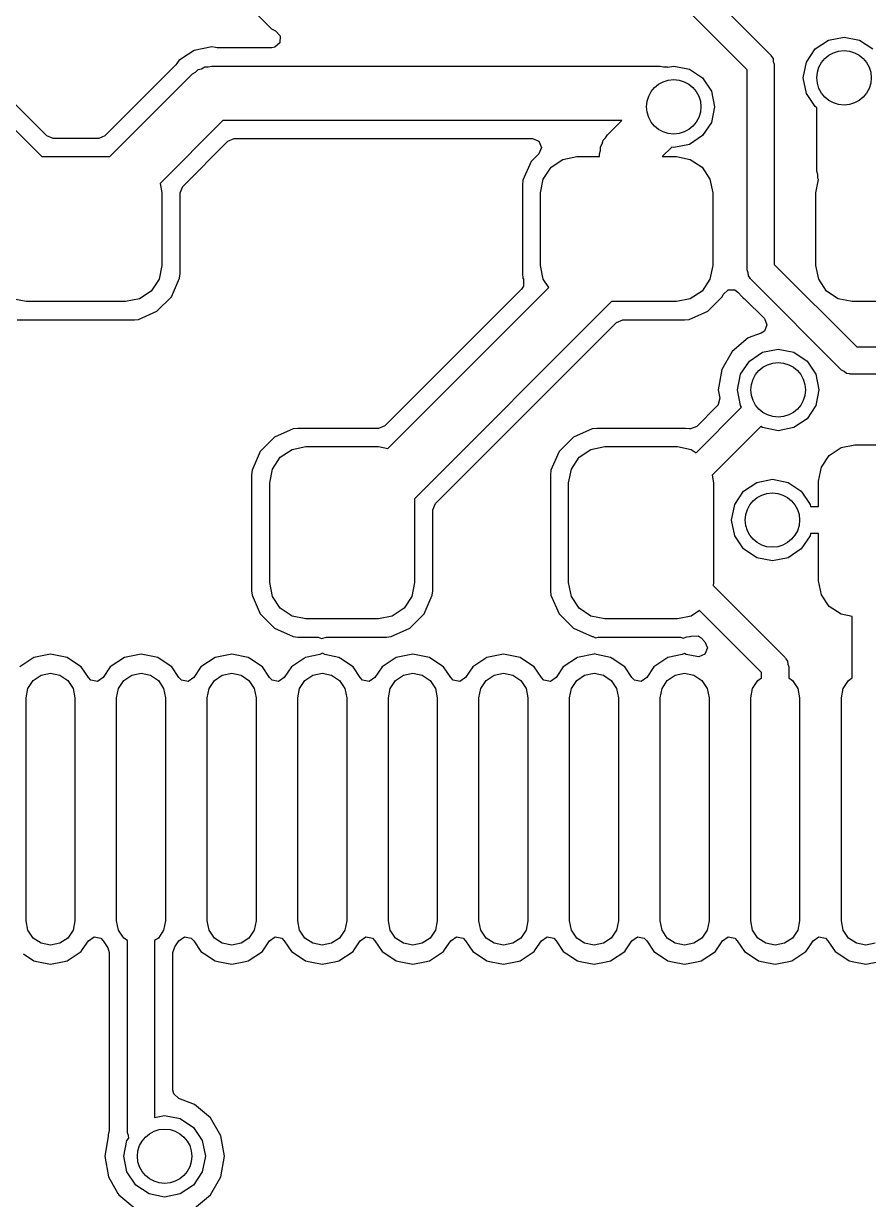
# Model space of a CAD drawing. Extents: x 1.12 to 2.49, y -4.71 to -3.25.
# Drawn here: x 1.6788 to 1.8624, y -3.8113 to -3.5559 of the extents above; entities that cross this region are included whole.
import ezdxf

# ---------------------------------------------------------------- set-up
doc = ezdxf.new("R2010")
doc.units = 0
doc.header["$MEASUREMENT"] = 0
doc.layers.add('BLACK', color=7, linetype='CONTINUOUS')

msp = doc.modelspace()

# ---------------------------------------------------------------- linework, layer by layer
at = {"layer": 'BLACK', "linetype": 'CONTINUOUS'}
for p, q in [((1.82673, -3.54834), (1.84106, -3.56268)), ((1.83602, -3.56599), (1.82129, -3.55125)), ((1.7295, -3.55392), (1.73269, -3.55712)), ((1.73269, -3.55712), (1.73269, -3.55712)), ((1.73269, -3.55712), (1.73269, -3.55712)), ((1.73269, -3.55712), (1.73357, -3.55752)), ((1.73357, -3.55752), (1.73456, -3.55861)), ((1.7345, -3.56009), (1.73341, -3.56108)), ((1.73456, -3.55861), (1.7345, -3.56009)), ((1.85082, -3.56145), (1.8537, -3.55953)), ((1.8537, -3.55953), (1.85709, -3.55886)), ((1.85709, -3.55886), (1.86048, -3.55953)), ((1.86048, -3.55953), (1.86335, -3.56145)), ((1.68383, -3.58032), (1.66547, -3.56196)), ((1.71466, -3.56256), (1.71257, -3.56395)), ((1.71584, -3.56177), (1.71466, -3.56256)), ((1.71968, -3.56101), (1.71584, -3.56177)), ((1.71969, -3.56101), (1.71968, -3.56101)), ((1.72047, -3.56116), (1.71969, -3.56101)), ((1.72085, -3.5612), (1.72047, -3.56116)), ((1.73275, -3.5612), (1.72085, -3.5612)), ((1.73341, -3.56108), (1.73275, -3.5612)), ((1.84106, -3.56268), (1.84117, -3.56283)), ((1.84117, -3.56283), (1.84124, -3.56287)), ((1.84124, -3.56287), (1.84128, -3.56299)), ((1.8489, -3.56433), (1.85082, -3.56145)), ((1.66185, -3.56393), (1.68276, -3.58484)), ((1.71189, -3.56491), (1.69648, -3.58032)), ((1.71213, -3.56462), (1.71189, -3.56491)), ((1.71257, -3.56395), (1.71213, -3.56462)), ((1.71257, -3.56395), (1.71257, -3.56395)), ((1.71748, -3.56575), (1.71816, -3.56536)), ((1.71816, -3.56536), (1.71893, -3.56536)), ((1.71893, -3.56536), (1.71969, -3.56516)), ((1.71969, -3.56516), (1.81713, -3.56516)), ((1.81713, -3.56516), (1.81788, -3.56536)), ((1.81788, -3.56536), (1.81865, -3.56536)), ((1.81865, -3.56536), (1.81876, -3.56542)), ((1.81876, -3.56542), (1.82008, -3.56516)), ((1.82008, -3.56516), (1.82347, -3.56583)), ((1.84128, -3.56299), (1.84165, -3.56352)), ((1.84165, -3.56352), (1.84171, -3.56416)), ((1.84171, -3.56416), (1.84193, -3.56476)), ((1.84193, -3.56476), (1.84193, -3.60824)), ((1.84823, -3.56772), (1.8489, -3.56433)), ((1.69755, -3.58484), (1.71551, -3.56689)), ((1.71551, -3.56689), (1.71618, -3.5665)), ((1.71618, -3.5665), (1.71673, -3.56595)), ((1.71673, -3.56595), (1.71748, -3.56575)), ((1.82347, -3.56583), (1.82634, -3.56775)), ((1.82634, -3.56775), (1.82826, -3.57063)), ((1.83602, -3.60946), (1.83602, -3.56599)), ((1.8489, -3.57111), (1.84823, -3.56772)), ((1.82826, -3.57063), (1.82894, -3.57402)), ((1.85082, -3.57398), (1.8489, -3.57111)), ((1.82894, -3.57402), (1.82826, -3.57741)), ((1.85118, -3.57422), (1.85082, -3.57398)), ((1.85118, -3.58799), (1.85118, -3.57422)), ((1.72213, -3.57697), (1.70845, -3.59065)), ((1.80877, -3.57697), (1.72213, -3.57697)), ((1.80567, -3.58008), (1.80877, -3.57697)), ((1.82826, -3.57741), (1.82634, -3.58028)), ((1.6852, -3.58089), (1.68383, -3.58032)), ((1.69648, -3.58032), (1.69512, -3.58089)), ((1.80473, -3.5813), (1.80528, -3.58075)), ((1.80528, -3.58075), (1.80567, -3.58008)), ((1.82634, -3.58028), (1.82347, -3.5822)), ((1.69512, -3.58089), (1.6852, -3.58089)), ((1.71338, -3.59132), (1.72321, -3.58149)), ((1.72321, -3.58149), (1.72457, -3.58093)), ((1.72457, -3.58093), (1.74006, -3.58093)), ((1.74006, -3.58093), (1.74016, -3.58091)), ((1.74016, -3.58091), (1.75984, -3.58091)), ((1.75984, -3.58091), (1.75994, -3.58093)), ((1.75994, -3.58093), (1.78942, -3.58093)), ((1.78942, -3.58093), (1.79078, -3.58149)), ((1.79078, -3.58149), (1.79135, -3.58285)), ((1.79135, -3.58285), (1.79078, -3.58422)), ((1.80414, -3.58272), (1.80453, -3.58205)), ((1.80414, -3.5835), (1.80414, -3.58272)), ((1.80453, -3.58205), (1.80473, -3.5813)), ((1.81966, -3.58279), (1.8176, -3.58484)), ((1.82008, -3.58287), (1.81966, -3.58279)), ((1.82347, -3.5822), (1.82008, -3.58287)), ((1.68276, -3.58484), (1.69755, -3.58484)), ((1.78909, -3.58591), (1.7873, -3.58996)), ((1.79078, -3.58422), (1.78909, -3.58591)), ((1.79345, -3.58715), (1.796, -3.58544)), ((1.796, -3.58544), (1.79902, -3.58484)), ((1.79902, -3.58484), (1.80394, -3.58484)), ((1.80394, -3.58425), (1.80414, -3.5835)), ((1.80394, -3.58484), (1.80394, -3.58425)), ((1.8176, -3.58484), (1.82067, -3.58484)), ((1.82067, -3.58484), (1.82368, -3.58544)), ((1.82368, -3.58544), (1.82624, -3.58715)), ((1.79174, -3.5897), (1.79345, -3.58715)), ((1.82624, -3.58715), (1.82794, -3.5897)), ((1.85138, -3.58874), (1.85118, -3.58799)), ((1.70845, -3.59065), (1.70886, -3.59272)), ((1.7873, -3.58996), (1.78719, -3.59095)), ((1.78719, -3.59095), (1.78719, -3.61023)), ((1.79114, -3.59272), (1.79174, -3.5897)), ((1.82794, -3.5897), (1.82854, -3.59272)), ((1.85098, -3.59272), (1.85156, -3.58983)), ((1.85138, -3.58952), (1.85138, -3.58874)), ((1.85156, -3.58983), (1.85138, -3.58952)), ((1.70886, -3.59272), (1.70886, -3.60846)), ((1.71281, -3.59268), (1.71338, -3.59132)), ((1.71281, -3.61023), (1.71281, -3.59268)), ((1.79114, -3.60846), (1.79114, -3.59272)), ((1.82854, -3.59272), (1.82854, -3.60846)), ((1.85098, -3.60846), (1.85098, -3.59272)), ((1.70886, -3.60846), (1.70826, -3.61148)), ((1.79174, -3.61148), (1.79114, -3.60846)), ((1.82854, -3.60846), (1.82794, -3.61148)), ((1.84193, -3.60824), (1.85987, -3.62618)), ((1.85158, -3.61148), (1.85098, -3.60846)), ((1.70826, -3.61148), (1.70655, -3.61403)), ((1.71091, -3.61527), (1.7127, -3.61122)), ((1.7127, -3.61122), (1.71281, -3.61023)), ((1.78719, -3.61023), (1.78719, -3.61023)), ((1.78719, -3.61023), (1.7873, -3.61122)), ((1.7873, -3.61122), (1.78741, -3.61147)), ((1.78741, -3.61147), (1.78744, -3.61294)), ((1.79294, -3.61327), (1.79174, -3.61148)), ((1.82794, -3.61148), (1.82624, -3.61403)), ((1.83624, -3.61007), (1.83602, -3.60946)), ((1.8363, -3.61071), (1.83624, -3.61007)), ((1.83667, -3.61124), (1.8363, -3.61071)), ((1.83671, -3.61136), (1.83667, -3.61124)), ((1.83678, -3.6114), (1.83671, -3.61136)), ((1.83689, -3.61155), (1.83678, -3.6114)), ((1.85329, -3.61403), (1.85158, -3.61148)), ((1.70655, -3.61403), (1.704, -3.61574)), ((1.78701, -3.61361), (1.75731, -3.64331)), ((1.75797, -3.64825), (1.79294, -3.61327)), ((1.78744, -3.61294), (1.78701, -3.61361)), ((1.82624, -3.61403), (1.82368, -3.61574)), ((1.83081, -3.61479), (1.83188, -3.61377)), ((1.83188, -3.61377), (1.83335, -3.6138)), ((1.83335, -3.6138), (1.83402, -3.61429)), ((1.85656, -3.63122), (1.83689, -3.61155)), ((1.85584, -3.61574), (1.85329, -3.61403)), ((1.67933, -3.61634), (1.67632, -3.61574)), ((1.70098, -3.61634), (1.67933, -3.61634)), ((1.704, -3.61574), (1.70098, -3.61634)), ((1.70779, -3.61839), (1.71091, -3.61527)), ((1.80658, -3.61634), (1.76378, -3.65914)), ((1.82067, -3.61634), (1.80658, -3.61634)), ((1.82368, -3.61574), (1.82067, -3.61634)), ((1.82747, -3.61839), (1.8306, -3.61527)), ((1.8306, -3.61527), (1.83081, -3.61479)), ((1.83402, -3.61429), (1.83493, -3.61532)), ((1.83493, -3.61532), (1.83513, -3.61545)), ((1.83513, -3.61545), (1.83511, -3.61548)), ((1.83511, -3.61548), (1.83543, -3.61569)), ((1.83543, -3.61569), (1.83978, -3.62003)), ((1.85886, -3.61634), (1.85584, -3.61574)), ((1.87708, -3.61634), (1.85886, -3.61634)), ((1.70374, -3.62018), (1.70779, -3.61839)), ((1.82342, -3.62018), (1.82747, -3.61839)), ((1.67739, -3.62028), (1.70292, -3.62028)), ((1.70292, -3.62028), (1.70374, -3.62018)), ((1.7683, -3.66021), (1.80765, -3.62086)), ((1.80765, -3.62086), (1.80902, -3.6203)), ((1.80902, -3.6203), (1.82244, -3.6203)), ((1.82244, -3.6203), (1.82342, -3.62018)), ((1.82244, -3.6203), (1.82244, -3.6203)), ((1.83978, -3.62003), (1.84034, -3.6214)), ((1.84034, -3.6214), (1.83978, -3.62276)), ((1.83627, -3.62423), (1.83281, -3.62714)), ((1.83907, -3.62321), (1.83627, -3.62423)), ((1.83978, -3.62276), (1.83907, -3.62321)), ((1.83938, -3.62732), (1.84277, -3.62664)), ((1.84277, -3.62664), (1.84616, -3.62732)), ((1.85987, -3.62618), (1.96929, -3.62618)), ((1.8328, -3.62714), (1.83055, -3.63105)), ((1.83281, -3.62714), (1.8328, -3.62714)), ((1.83459, -3.63211), (1.83651, -3.62924)), ((1.83651, -3.62924), (1.83938, -3.62732)), ((1.84616, -3.62732), (1.84904, -3.62924)), ((1.84904, -3.62924), (1.85096, -3.63211)), ((1.83055, -3.63105), (1.82976, -3.6355)), ((1.85714, -3.63149), (1.85656, -3.63122)), ((1.85764, -3.63191), (1.85714, -3.63149)), ((1.85827, -3.63202), (1.85764, -3.63191)), ((1.83391, -3.6355), (1.83459, -3.63211)), ((1.85096, -3.63211), (1.85163, -3.6355)), ((1.85839, -3.63208), (1.85827, -3.63202)), ((1.85847, -3.63205), (1.85839, -3.63208)), ((1.85865, -3.63209), (1.85847, -3.63205)), ((1.96807, -3.63209), (1.85865, -3.63209)), ((1.82976, -3.6355), (1.83007, -3.63727)), ((1.83459, -3.63889), (1.83391, -3.6355)), ((1.85163, -3.6355), (1.85096, -3.63889)), ((1.82495, -3.64915), (1.83484, -3.63926)), ((1.82954, -3.63897), (1.82508, -3.64343)), ((1.82975, -3.63871), (1.82954, -3.63897)), ((1.83007, -3.63727), (1.82975, -3.63871)), ((1.83484, -3.63926), (1.83459, -3.63889)), ((1.85096, -3.63889), (1.84904, -3.64177)), ((1.84904, -3.64177), (1.84616, -3.64369)), ((1.7374, -3.64399), (1.73336, -3.64578)), ((1.73839, -3.64388), (1.7374, -3.64399)), ((1.75594, -3.64388), (1.73839, -3.64388)), ((1.73839, -3.64388), (1.73839, -3.64388)), ((1.75731, -3.64331), (1.75594, -3.64388)), ((1.80236, -3.64399), (1.79832, -3.64578)), ((1.80335, -3.64388), (1.80236, -3.64399)), ((1.82263, -3.64388), (1.80335, -3.64388)), ((1.80335, -3.64388), (1.80335, -3.64388)), ((1.82349, -3.64398), (1.82263, -3.64388)), ((1.82371, -3.64399), (1.82349, -3.64398)), ((1.82508, -3.64343), (1.82371, -3.64399)), ((1.83901, -3.64344), (1.82841, -3.65404)), ((1.83938, -3.64369), (1.83901, -3.64344)), ((1.84277, -3.64436), (1.83938, -3.64369)), ((1.84616, -3.64369), (1.84277, -3.64436)), ((1.73336, -3.64578), (1.73023, -3.64891)), ((1.79832, -3.64578), (1.79519, -3.64891)), ((1.73023, -3.64891), (1.72844, -3.65295)), ((1.73459, -3.65014), (1.73714, -3.64843)), ((1.73714, -3.64843), (1.74016, -3.64783)), ((1.74016, -3.64783), (1.75591, -3.64783)), ((1.75591, -3.64783), (1.75797, -3.64825)), ((1.79519, -3.64891), (1.7934, -3.65295)), ((1.79955, -3.65014), (1.8021, -3.64843)), ((1.8021, -3.64843), (1.80512, -3.64783)), ((1.80512, -3.64783), (1.82087, -3.64783)), ((1.82087, -3.64783), (1.82388, -3.64843)), ((1.82388, -3.64843), (1.82495, -3.64915)), ((1.85217, -3.6523), (1.85388, -3.64975)), ((1.85388, -3.64975), (1.85644, -3.64804)), ((1.85644, -3.64804), (1.85945, -3.64744)), ((1.85945, -3.64744), (1.8752, -3.64744)), ((1.73288, -3.6527), (1.73459, -3.65014)), ((1.79784, -3.6527), (1.79955, -3.65014)), ((1.85157, -3.65531), (1.85217, -3.6523)), ((1.72844, -3.65295), (1.72833, -3.65394)), ((1.72833, -3.65394), (1.72833, -3.67913)), ((1.73228, -3.65571), (1.73288, -3.6527)), ((1.7934, -3.65295), (1.79329, -3.65394)), ((1.79329, -3.65394), (1.79329, -3.67913)), ((1.79724, -3.65571), (1.79784, -3.6527)), ((1.82841, -3.65404), (1.82874, -3.65571)), ((1.73228, -3.67736), (1.73228, -3.65571)), ((1.79724, -3.67736), (1.79724, -3.65571)), ((1.82874, -3.65571), (1.82874, -3.67736)), ((1.83525, -3.65752), (1.83813, -3.6556)), ((1.83813, -3.6556), (1.84152, -3.65492)), ((1.84152, -3.65492), (1.84491, -3.6556)), ((1.84491, -3.6556), (1.84778, -3.65752)), ((1.85157, -3.66083), (1.85157, -3.65531)), ((1.76378, -3.65914), (1.76378, -3.67736)), ((1.83333, -3.66039), (1.83525, -3.65752)), ((1.84778, -3.65752), (1.8497, -3.66039)), ((1.76774, -3.66158), (1.7683, -3.66021)), ((1.76774, -3.67913), (1.76774, -3.66158)), ((1.83266, -3.66378), (1.83333, -3.66039)), ((1.8497, -3.66039), (1.84979, -3.66083)), ((1.84979, -3.66083), (1.85157, -3.66083)), ((1.83333, -3.66717), (1.83266, -3.66378)), ((1.83525, -3.67004), (1.83333, -3.66717)), ((1.8497, -3.66717), (1.84778, -3.67004)), ((1.84979, -3.66673), (1.8497, -3.66717)), ((1.85157, -3.66673), (1.84979, -3.66673)), ((1.85157, -3.67697), (1.85157, -3.66673)), ((1.83813, -3.67196), (1.83525, -3.67004)), ((1.84778, -3.67004), (1.84491, -3.67196)), ((1.84152, -3.67264), (1.83813, -3.67196)), ((1.84491, -3.67196), (1.84152, -3.67264)), ((1.73288, -3.68038), (1.73228, -3.67736)), ((1.76378, -3.67736), (1.76318, -3.68038)), ((1.79784, -3.68038), (1.79724, -3.67736)), ((1.82874, -3.67736), (1.82862, -3.67798)), ((1.85217, -3.67998), (1.85157, -3.67697)), ((1.72833, -3.67913), (1.72833, -3.67913)), ((1.72833, -3.67913), (1.72844, -3.68012)), ((1.72844, -3.68012), (1.73023, -3.68416)), ((1.73459, -3.68293), (1.73288, -3.68038)), ((1.76318, -3.68038), (1.76147, -3.68293)), ((1.76583, -3.68416), (1.76762, -3.68012)), ((1.76762, -3.68012), (1.76774, -3.67913)), ((1.79329, -3.67913), (1.79329, -3.67913)), ((1.79329, -3.67913), (1.7934, -3.68012)), ((1.7934, -3.68012), (1.79519, -3.68416)), ((1.79955, -3.68293), (1.79784, -3.68038)), ((1.82862, -3.67798), (1.84421, -3.69358)), ((1.85388, -3.68254), (1.85217, -3.67998)), ((1.73714, -3.68464), (1.73459, -3.68293)), ((1.76147, -3.68293), (1.75892, -3.68464)), ((1.8021, -3.68464), (1.79955, -3.68293)), ((1.85644, -3.68424), (1.85388, -3.68254)), ((1.73023, -3.68416), (1.73336, -3.68729)), ((1.74016, -3.68524), (1.73714, -3.68464)), ((1.75591, -3.68524), (1.74016, -3.68524)), ((1.75892, -3.68464), (1.75591, -3.68524)), ((1.76271, -3.68729), (1.76583, -3.68416)), ((1.79519, -3.68416), (1.79832, -3.68729)), ((1.80512, -3.68524), (1.8021, -3.68464)), ((1.82087, -3.68524), (1.80512, -3.68524)), ((1.82388, -3.68464), (1.82087, -3.68524)), ((1.8257, -3.68342), (1.82388, -3.68464)), ((1.83917, -3.69689), (1.8257, -3.68342)), ((1.85886, -3.68473), (1.85644, -3.68424)), ((1.85886, -3.69807), (1.85886, -3.68473)), ((1.73336, -3.68729), (1.7374, -3.68908)), ((1.75866, -3.68908), (1.76271, -3.68729)), ((1.79832, -3.68729), (1.80236, -3.68908)), ((1.7374, -3.68908), (1.7374, -3.68908)), ((1.7374, -3.68908), (1.73839, -3.68919)), ((1.73839, -3.68919), (1.7428, -3.68919)), ((1.7428, -3.68919), (1.74356, -3.68951)), ((1.74356, -3.68951), (1.74461, -3.68919)), ((1.74461, -3.68919), (1.75767, -3.68919)), ((1.75767, -3.68919), (1.75866, -3.68908)), ((1.80236, -3.68908), (1.80236, -3.68908)), ((1.80236, -3.68908), (1.80258, -3.6891)), ((1.80258, -3.6891), (1.80307, -3.68937)), ((1.80307, -3.68937), (1.80366, -3.68919)), ((1.80366, -3.68919), (1.82154, -3.68919)), ((1.82154, -3.68919), (1.82214, -3.68944)), ((1.82214, -3.68944), (1.8229, -3.68916)), ((1.8229, -3.68916), (1.82362, -3.68908)), ((1.82362, -3.68908), (1.8239, -3.68896)), ((1.8239, -3.68896), (1.82537, -3.68892)), ((1.82537, -3.68892), (1.82604, -3.68936)), ((1.82604, -3.68936), (1.82687, -3.69019)), ((1.82687, -3.69019), (1.82744, -3.69155)), ((1.68465, -3.69291), (1.68103, -3.69363)), ((1.68826, -3.69363), (1.68465, -3.69291)), ((1.68465, -3.69291), (1.68465, -3.69291)), ((1.70433, -3.69291), (1.70071, -3.69363)), ((1.70795, -3.69363), (1.70433, -3.69291)), ((1.70433, -3.69291), (1.70433, -3.69291)), ((1.72402, -3.69291), (1.7204, -3.69363)), ((1.72763, -3.69363), (1.72402, -3.69291)), ((1.72402, -3.69291), (1.72402, -3.69291)), ((1.74317, -3.69301), (1.74008, -3.69363)), ((1.74376, -3.6927), (1.74317, -3.69301)), ((1.74423, -3.69301), (1.74376, -3.6927)), ((1.74732, -3.69363), (1.74423, -3.69301)), ((1.76339, -3.69291), (1.75977, -3.69363)), ((1.767, -3.69363), (1.76339, -3.69291)), ((1.76339, -3.69291), (1.76339, -3.69291)), ((1.78307, -3.69291), (1.77945, -3.69363)), ((1.78669, -3.69363), (1.78307, -3.69291)), ((1.78307, -3.69291), (1.78307, -3.69291)), ((1.80274, -3.69291), (1.79914, -3.69363)), ((1.80297, -3.6928), (1.80274, -3.69291)), ((1.80328, -3.69301), (1.80297, -3.6928)), ((1.80637, -3.69363), (1.80328, -3.69301)), ((1.82191, -3.69301), (1.81882, -3.69363)), ((1.82241, -3.69275), (1.82191, -3.69301)), ((1.82275, -3.69297), (1.82241, -3.69275)), ((1.82513, -3.69344), (1.82275, -3.69297)), ((1.82687, -3.69292), (1.82551, -3.69348)), ((1.82744, -3.69155), (1.82687, -3.69292)), ((1.68103, -3.69363), (1.67796, -3.69568)), ((1.68858, -3.69384), (1.68826, -3.69363)), ((1.68826, -3.69363), (1.68826, -3.69363)), ((1.68826, -3.69363), (1.68826, -3.69363)), ((1.69133, -3.69568), (1.68858, -3.69384)), ((1.69288, -3.698), (1.69133, -3.69568)), ((1.69765, -3.69568), (1.69609, -3.698)), ((1.70071, -3.69363), (1.69765, -3.69568)), ((1.70827, -3.69384), (1.70795, -3.69363)), ((1.70795, -3.69363), (1.70795, -3.69363)), ((1.70795, -3.69363), (1.70795, -3.69363)), ((1.71102, -3.69568), (1.70827, -3.69384)), ((1.71257, -3.698), (1.71102, -3.69568)), ((1.71733, -3.69568), (1.71578, -3.698)), ((1.7204, -3.69363), (1.71733, -3.69568)), ((1.72795, -3.69384), (1.72763, -3.69363)), ((1.72763, -3.69363), (1.72763, -3.69363)), ((1.72763, -3.69363), (1.72763, -3.69363)), ((1.7307, -3.69568), (1.72795, -3.69384)), ((1.73225, -3.698), (1.7307, -3.69568)), ((1.73702, -3.69568), (1.73546, -3.698)), ((1.74008, -3.69363), (1.73702, -3.69568)), ((1.74764, -3.69384), (1.74732, -3.69363)), ((1.74732, -3.69363), (1.74732, -3.69363)), ((1.74732, -3.69363), (1.74732, -3.69363)), ((1.75039, -3.69568), (1.74764, -3.69384)), ((1.75194, -3.698), (1.75039, -3.69568)), ((1.7567, -3.69568), (1.75515, -3.698)), ((1.75977, -3.69363), (1.7567, -3.69568)), ((1.76732, -3.69384), (1.767, -3.69363)), ((1.767, -3.69363), (1.767, -3.69363)), ((1.767, -3.69363), (1.767, -3.69363)), ((1.77007, -3.69568), (1.76732, -3.69384)), ((1.77162, -3.698), (1.77007, -3.69568)), ((1.77639, -3.69568), (1.77483, -3.698)), ((1.77945, -3.69363), (1.77639, -3.69568)), ((1.78701, -3.69384), (1.78669, -3.69363)), ((1.78669, -3.69363), (1.78669, -3.69363)), ((1.78669, -3.69363), (1.78669, -3.69363)), ((1.78976, -3.69568), (1.78701, -3.69384)), ((1.79131, -3.698), (1.78976, -3.69568)), ((1.79607, -3.69568), (1.79452, -3.698)), ((1.79914, -3.69363), (1.79607, -3.69568)), ((1.80669, -3.69384), (1.80637, -3.69363)), ((1.80637, -3.69363), (1.80637, -3.69363)), ((1.80637, -3.69363), (1.80637, -3.69363)), ((1.80944, -3.69568), (1.80669, -3.69384)), ((1.81099, -3.698), (1.80944, -3.69568)), ((1.81576, -3.69568), (1.8142, -3.698)), ((1.81882, -3.69363), (1.81576, -3.69568)), ((1.82551, -3.69348), (1.82513, -3.69344)), ((1.84421, -3.69358), (1.84432, -3.69373)), ((1.84432, -3.69373), (1.84439, -3.69377)), ((1.84439, -3.69377), (1.84443, -3.69389)), ((1.84443, -3.69389), (1.8448, -3.69442)), ((1.8448, -3.69442), (1.84486, -3.69506)), ((1.84486, -3.69506), (1.84508, -3.69567)), ((1.84508, -3.69567), (1.84508, -3.69807)), ((1.68089, -3.6986), (1.68261, -3.69745)), ((1.68261, -3.69745), (1.68465, -3.69705)), ((1.68465, -3.69705), (1.68668, -3.69745)), ((1.68668, -3.69745), (1.6884, -3.6986)), ((1.69342, -3.69854), (1.69288, -3.698)), ((1.69609, -3.698), (1.69486, -3.69882)), ((1.70057, -3.6986), (1.7023, -3.69745)), ((1.7023, -3.69745), (1.70433, -3.69705)), ((1.70433, -3.69705), (1.70636, -3.69745)), ((1.70636, -3.69745), (1.70809, -3.6986)), ((1.7131, -3.69854), (1.71257, -3.698)), ((1.71578, -3.698), (1.71455, -3.69882)), ((1.72026, -3.6986), (1.72198, -3.69745)), ((1.72198, -3.69745), (1.72402, -3.69705)), ((1.72402, -3.69705), (1.72605, -3.69745)), ((1.72605, -3.69745), (1.72777, -3.6986)), ((1.73279, -3.69854), (1.73225, -3.698)), ((1.73546, -3.698), (1.73423, -3.69882)), ((1.73994, -3.6986), (1.74167, -3.69745)), ((1.74167, -3.69745), (1.7437, -3.69705)), ((1.7437, -3.69705), (1.74573, -3.69745)), ((1.74573, -3.69745), (1.74746, -3.6986)), ((1.75247, -3.69854), (1.75194, -3.698)), ((1.75515, -3.698), (1.75392, -3.69882)), ((1.75963, -3.6986), (1.76135, -3.69745)), ((1.76135, -3.69745), (1.76339, -3.69705)), ((1.76339, -3.69705), (1.76542, -3.69745)), ((1.76542, -3.69745), (1.76714, -3.6986)), ((1.77216, -3.69854), (1.77162, -3.698)), ((1.77483, -3.698), (1.7736, -3.69882)), ((1.77931, -3.6986), (1.78104, -3.69745)), ((1.78104, -3.69745), (1.78307, -3.69705)), ((1.78307, -3.69705), (1.7851, -3.69745)), ((1.7851, -3.69745), (1.78683, -3.6986)), ((1.79184, -3.69854), (1.79131, -3.698)), ((1.79452, -3.698), (1.79329, -3.69882)), ((1.799, -3.6986), (1.80072, -3.69745)), ((1.80072, -3.69745), (1.80276, -3.69705)), ((1.80276, -3.69705), (1.80479, -3.69745)), ((1.80479, -3.69745), (1.80651, -3.6986)), ((1.81153, -3.69854), (1.81099, -3.698)), ((1.8142, -3.698), (1.81297, -3.69882)), ((1.81868, -3.6986), (1.82041, -3.69745)), ((1.82041, -3.69745), (1.82244, -3.69705)), ((1.82244, -3.69705), (1.82447, -3.69745)), ((1.82447, -3.69745), (1.8262, -3.6986)), ((1.83837, -3.6986), (1.83917, -3.69807)), ((1.83917, -3.69807), (1.83917, -3.69689)), ((1.84508, -3.69807), (1.84588, -3.6986)), ((1.85805, -3.6986), (1.85886, -3.69807)), ((1.67933, -3.70236), (1.67974, -3.70033)), ((1.67974, -3.70033), (1.68089, -3.6986)), ((1.6884, -3.6986), (1.68956, -3.70033)), ((1.68956, -3.70033), (1.68996, -3.70236)), ((1.69486, -3.69882), (1.69342, -3.69854)), ((1.69902, -3.70236), (1.69942, -3.70033)), ((1.69942, -3.70033), (1.70057, -3.6986)), ((1.70809, -3.6986), (1.70924, -3.70033)), ((1.70924, -3.70033), (1.70965, -3.70236)), ((1.71455, -3.69882), (1.7131, -3.69854)), ((1.7187, -3.70236), (1.71911, -3.70033)), ((1.71911, -3.70033), (1.72026, -3.6986)), ((1.72777, -3.6986), (1.72893, -3.70033)), ((1.72893, -3.70033), (1.72933, -3.70236)), ((1.73423, -3.69882), (1.73279, -3.69854)), ((1.73839, -3.70236), (1.73879, -3.70033)), ((1.73879, -3.70033), (1.73994, -3.6986)), ((1.74746, -3.6986), (1.74861, -3.70033)), ((1.74861, -3.70033), (1.74902, -3.70236)), ((1.75392, -3.69882), (1.75247, -3.69854)), ((1.75807, -3.70236), (1.75848, -3.70033)), ((1.75848, -3.70033), (1.75963, -3.6986)), ((1.76714, -3.6986), (1.7683, -3.70033)), ((1.7683, -3.70033), (1.7687, -3.70236)), ((1.7736, -3.69882), (1.77216, -3.69854)), ((1.77776, -3.70236), (1.77816, -3.70033)), ((1.77816, -3.70033), (1.77931, -3.6986)), ((1.78683, -3.6986), (1.78798, -3.70033)), ((1.78798, -3.70033), (1.78839, -3.70236)), ((1.79329, -3.69882), (1.79184, -3.69854)), ((1.79744, -3.70236), (1.79785, -3.70033)), ((1.79785, -3.70033), (1.799, -3.6986)), ((1.80651, -3.6986), (1.80767, -3.70033)), ((1.80767, -3.70033), (1.80807, -3.70236)), ((1.81297, -3.69882), (1.81153, -3.69854)), ((1.81713, -3.70236), (1.81753, -3.70033)), ((1.81753, -3.70033), (1.81868, -3.6986)), ((1.8262, -3.6986), (1.82735, -3.70033)), ((1.82735, -3.70033), (1.82776, -3.70236)), ((1.83681, -3.70236), (1.83722, -3.70033)), ((1.83722, -3.70033), (1.83837, -3.6986)), ((1.84588, -3.6986), (1.84704, -3.70033)), ((1.84704, -3.70033), (1.84744, -3.70236)), ((1.8565, -3.70236), (1.8569, -3.70033)), ((1.8569, -3.70033), (1.85805, -3.6986)), ((1.67933, -3.75079), (1.67933, -3.70236)), ((1.68996, -3.70236), (1.68996, -3.75079)), ((1.69902, -3.75079), (1.69902, -3.70236)), ((1.70965, -3.70236), (1.70965, -3.75079)), ((1.7187, -3.75079), (1.7187, -3.70236)), ((1.72933, -3.70236), (1.72933, -3.75079)), ((1.73839, -3.75079), (1.73839, -3.70236)), ((1.74902, -3.70236), (1.74902, -3.75079)), ((1.75807, -3.75079), (1.75807, -3.70236)), ((1.7687, -3.70236), (1.7687, -3.75079)), ((1.77776, -3.75079), (1.77776, -3.70236)), ((1.78839, -3.70236), (1.78839, -3.75079)), ((1.79744, -3.75079), (1.79744, -3.70236)), ((1.80807, -3.70236), (1.80807, -3.75079)), ((1.81713, -3.75079), (1.81713, -3.70236)), ((1.82776, -3.70236), (1.82776, -3.75079)), ((1.83681, -3.75079), (1.83681, -3.70236)), ((1.84744, -3.70236), (1.84744, -3.75079)), ((1.8565, -3.75079), (1.8565, -3.70236)), ((1.67974, -3.75282), (1.67933, -3.75079)), ((1.68996, -3.75079), (1.68956, -3.75282)), ((1.69942, -3.75282), (1.69902, -3.75079)), ((1.70965, -3.75079), (1.70924, -3.75282)), ((1.71911, -3.75282), (1.7187, -3.75079)), ((1.72933, -3.75079), (1.72893, -3.75282)), ((1.73879, -3.75282), (1.73839, -3.75079)), ((1.74902, -3.75079), (1.74861, -3.75282)), ((1.75848, -3.75282), (1.75807, -3.75079)), ((1.7687, -3.75079), (1.7683, -3.75282)), ((1.77816, -3.75282), (1.77776, -3.75079)), ((1.78839, -3.75079), (1.78798, -3.75282)), ((1.79785, -3.75282), (1.79744, -3.75079)), ((1.80807, -3.75079), (1.80767, -3.75282)), ((1.81753, -3.75282), (1.81713, -3.75079)), ((1.82776, -3.75079), (1.82735, -3.75282)), ((1.83722, -3.75282), (1.83681, -3.75079)), ((1.84744, -3.75079), (1.84704, -3.75282)), ((1.8569, -3.75282), (1.8565, -3.75079)), ((1.68089, -3.75455), (1.67974, -3.75282)), ((1.68956, -3.75282), (1.6884, -3.75455)), ((1.69288, -3.75515), (1.69411, -3.75433)), ((1.69411, -3.75433), (1.69556, -3.75461)), ((1.70057, -3.75455), (1.69942, -3.75282)), ((1.70924, -3.75282), (1.70809, -3.75455)), ((1.71257, -3.75515), (1.7138, -3.75433)), ((1.7138, -3.75433), (1.71524, -3.75461)), ((1.72026, -3.75455), (1.71911, -3.75282)), ((1.72893, -3.75282), (1.72777, -3.75455)), ((1.73225, -3.75515), (1.73348, -3.75433)), ((1.73348, -3.75433), (1.73493, -3.75461)), ((1.73994, -3.75455), (1.73879, -3.75282)), ((1.74861, -3.75282), (1.74746, -3.75455)), ((1.75194, -3.75515), (1.75317, -3.75433)), ((1.75317, -3.75433), (1.75462, -3.75461)), ((1.75963, -3.75455), (1.75848, -3.75282)), ((1.7683, -3.75282), (1.76714, -3.75455)), ((1.77162, -3.75515), (1.77285, -3.75433)), ((1.77285, -3.75433), (1.7743, -3.75461)), ((1.77931, -3.75455), (1.77816, -3.75282)), ((1.78798, -3.75282), (1.78683, -3.75455)), ((1.79131, -3.75515), (1.79254, -3.75433)), ((1.79254, -3.75433), (1.79399, -3.75461)), ((1.799, -3.75455), (1.79785, -3.75282)), ((1.80767, -3.75282), (1.80651, -3.75455)), ((1.81099, -3.75515), (1.81222, -3.75433)), ((1.81222, -3.75433), (1.81367, -3.75461)), ((1.81868, -3.75455), (1.81753, -3.75282)), ((1.82735, -3.75282), (1.8262, -3.75455)), ((1.83068, -3.75515), (1.83191, -3.75433)), ((1.83191, -3.75433), (1.83336, -3.75461)), ((1.83837, -3.75455), (1.83722, -3.75282)), ((1.84704, -3.75282), (1.84588, -3.75455)), ((1.85036, -3.75515), (1.85159, -3.75433)), ((1.85159, -3.75433), (1.85304, -3.75461)), ((1.85805, -3.75455), (1.8569, -3.75282)), ((1.68261, -3.7557), (1.68089, -3.75455)), ((1.68465, -3.7561), (1.68261, -3.7557)), ((1.68668, -3.7557), (1.68465, -3.7561)), ((1.6884, -3.75455), (1.68668, -3.7557)), ((1.69156, -3.75714), (1.69288, -3.75515)), ((1.69556, -3.75461), (1.69609, -3.75515)), ((1.69609, -3.75515), (1.69698, -3.75648)), ((1.69698, -3.75648), (1.6971, -3.75665)), ((1.6971, -3.75665), (1.69742, -3.75772)), ((1.70138, -3.75508), (1.70057, -3.75455)), ((1.70138, -3.79683), (1.70138, -3.75508)), ((1.70809, -3.75455), (1.70728, -3.75508)), ((1.70728, -3.75508), (1.70728, -3.79352)), ((1.71124, -3.75772), (1.71157, -3.75665)), ((1.71157, -3.75665), (1.71168, -3.75648)), ((1.71168, -3.75648), (1.71257, -3.75515)), ((1.71524, -3.75461), (1.71578, -3.75515)), ((1.71578, -3.75515), (1.71733, -3.75747)), ((1.72198, -3.7557), (1.72026, -3.75455)), ((1.72402, -3.7561), (1.72198, -3.7557)), ((1.72605, -3.7557), (1.72402, -3.7561)), ((1.72777, -3.75455), (1.72605, -3.7557)), ((1.73093, -3.75714), (1.73225, -3.75515)), ((1.73493, -3.75461), (1.73546, -3.75515)), ((1.73546, -3.75515), (1.73702, -3.75747)), ((1.74167, -3.7557), (1.73994, -3.75455)), ((1.7437, -3.7561), (1.74167, -3.7557)), ((1.74573, -3.7557), (1.7437, -3.7561)), ((1.74746, -3.75455), (1.74573, -3.7557)), ((1.75061, -3.75714), (1.75194, -3.75515)), ((1.75462, -3.75461), (1.75515, -3.75515)), ((1.75515, -3.75515), (1.7567, -3.75747)), ((1.76135, -3.7557), (1.75963, -3.75455)), ((1.76339, -3.7561), (1.76135, -3.7557)), ((1.76542, -3.7557), (1.76339, -3.7561)), ((1.76714, -3.75455), (1.76542, -3.7557)), ((1.7703, -3.75714), (1.77162, -3.75515)), ((1.7743, -3.75461), (1.77483, -3.75515)), ((1.77483, -3.75515), (1.77639, -3.75747)), ((1.78104, -3.7557), (1.77931, -3.75455)), ((1.78307, -3.7561), (1.78104, -3.7557)), ((1.7851, -3.7557), (1.78307, -3.7561)), ((1.78683, -3.75455), (1.7851, -3.7557)), ((1.78998, -3.75714), (1.79131, -3.75515)), ((1.79399, -3.75461), (1.79452, -3.75515)), ((1.79452, -3.75515), (1.79607, -3.75747)), ((1.80072, -3.7557), (1.799, -3.75455)), ((1.80276, -3.7561), (1.80072, -3.7557)), ((1.80479, -3.7557), (1.80276, -3.7561)), ((1.80651, -3.75455), (1.80479, -3.7557)), ((1.80967, -3.75714), (1.81099, -3.75515)), ((1.81367, -3.75461), (1.8142, -3.75515)), ((1.8142, -3.75515), (1.81576, -3.75747)), ((1.82041, -3.7557), (1.81868, -3.75455)), ((1.82244, -3.7561), (1.82041, -3.7557)), ((1.82447, -3.7557), (1.82244, -3.7561)), ((1.8262, -3.75455), (1.82447, -3.7557)), ((1.82935, -3.75714), (1.83068, -3.75515)), ((1.83336, -3.75461), (1.83389, -3.75515)), ((1.83389, -3.75515), (1.83544, -3.75747)), ((1.84009, -3.7557), (1.83837, -3.75455)), ((1.84213, -3.7561), (1.84009, -3.7557)), ((1.84416, -3.7557), (1.84213, -3.7561)), ((1.84588, -3.75455), (1.84416, -3.7557)), ((1.84904, -3.75714), (1.85036, -3.75515)), ((1.85304, -3.75461), (1.85357, -3.75515)), ((1.85357, -3.75515), (1.85513, -3.75747)), ((1.85978, -3.7557), (1.85805, -3.75455)), ((1.86181, -3.7561), (1.85978, -3.7557)), ((1.86384, -3.7557), (1.86181, -3.7561)), ((1.67877, -3.75801), (1.68103, -3.75952)), ((1.68103, -3.75952), (1.68202, -3.75972)), ((1.68727, -3.75972), (1.68826, -3.75952)), ((1.68826, -3.75952), (1.69133, -3.75747)), ((1.69133, -3.75747), (1.69156, -3.75714)), ((1.69742, -3.75772), (1.69742, -3.79603)), ((1.71124, -3.78761), (1.71124, -3.75772)), ((1.71733, -3.75747), (1.71815, -3.75802)), ((1.71815, -3.75802), (1.7204, -3.75952)), ((1.7204, -3.75952), (1.72139, -3.75972)), ((1.72664, -3.75972), (1.72763, -3.75952)), ((1.72763, -3.75952), (1.7307, -3.75747)), ((1.7307, -3.75747), (1.73093, -3.75714)), ((1.73702, -3.75747), (1.73783, -3.75801)), ((1.73783, -3.75801), (1.74008, -3.75952)), ((1.74008, -3.75952), (1.74107, -3.75972)), ((1.74633, -3.75972), (1.74732, -3.75952)), ((1.74732, -3.75952), (1.75039, -3.75747)), ((1.75039, -3.75747), (1.75061, -3.75714)), ((1.7567, -3.75747), (1.75751, -3.75801)), ((1.75751, -3.75801), (1.75977, -3.75952)), ((1.75977, -3.75952), (1.76076, -3.75972)), ((1.76601, -3.75972), (1.767, -3.75952)), ((1.767, -3.75952), (1.77007, -3.75747)), ((1.77007, -3.75747), (1.7703, -3.75714)), ((1.77639, -3.75747), (1.7772, -3.75801)), ((1.7772, -3.75801), (1.77945, -3.75952)), ((1.77945, -3.75952), (1.78044, -3.75972)), ((1.7857, -3.75972), (1.78669, -3.75952)), ((1.78669, -3.75952), (1.78976, -3.75747)), ((1.78976, -3.75747), (1.78998, -3.75714)), ((1.79607, -3.75747), (1.79688, -3.75801)), ((1.79688, -3.75801), (1.79914, -3.75952)), ((1.79914, -3.75952), (1.80013, -3.75972)), ((1.80538, -3.75972), (1.80637, -3.75952)), ((1.80637, -3.75952), (1.80944, -3.75747)), ((1.80944, -3.75747), (1.80967, -3.75714)), ((1.81576, -3.75747), (1.81657, -3.75801)), ((1.81657, -3.75801), (1.81882, -3.75952)), ((1.81882, -3.75952), (1.81981, -3.75972)), ((1.82507, -3.75972), (1.82606, -3.75952)), ((1.82606, -3.75952), (1.82913, -3.75747)), ((1.82913, -3.75747), (1.82935, -3.75714)), ((1.83544, -3.75747), (1.83625, -3.75801)), ((1.83625, -3.75801), (1.83851, -3.75952)), ((1.83851, -3.75952), (1.8395, -3.75972)), ((1.84475, -3.75972), (1.84574, -3.75952)), ((1.84574, -3.75952), (1.84881, -3.75747)), ((1.84881, -3.75747), (1.84904, -3.75714)), ((1.85513, -3.75747), (1.85594, -3.75801)), ((1.85594, -3.75801), (1.85819, -3.75952)), ((1.85819, -3.75952), (1.85918, -3.75972)), ((1.68202, -3.75972), (1.68465, -3.76024)), ((1.68465, -3.76024), (1.68727, -3.75972)), ((1.68465, -3.76024), (1.68465, -3.76024)), ((1.68465, -3.76024), (1.68465, -3.76024)), ((1.72139, -3.75972), (1.72402, -3.76024)), ((1.72402, -3.76024), (1.72664, -3.75972)), ((1.72402, -3.76024), (1.72402, -3.76024)), ((1.72402, -3.76024), (1.72402, -3.76024)), ((1.74107, -3.75972), (1.7437, -3.76024)), ((1.7437, -3.76024), (1.74633, -3.75972)), ((1.7437, -3.76024), (1.7437, -3.76024)), ((1.7437, -3.76024), (1.7437, -3.76024)), ((1.76076, -3.75972), (1.76339, -3.76024)), ((1.76339, -3.76024), (1.76601, -3.75972)), ((1.76339, -3.76024), (1.76339, -3.76024)), ((1.76339, -3.76024), (1.76339, -3.76024)), ((1.78044, -3.75972), (1.78307, -3.76024)), ((1.78307, -3.76024), (1.7857, -3.75972)), ((1.78307, -3.76024), (1.78307, -3.76024)), ((1.78307, -3.76024), (1.78307, -3.76024)), ((1.80013, -3.75972), (1.80276, -3.76024)), ((1.80276, -3.76024), (1.80538, -3.75972)), ((1.80276, -3.76024), (1.80276, -3.76024)), ((1.80276, -3.76024), (1.80276, -3.76024)), ((1.81981, -3.75972), (1.82244, -3.76024)), ((1.82244, -3.76024), (1.82507, -3.75972)), ((1.82244, -3.76024), (1.82244, -3.76024)), ((1.82244, -3.76024), (1.82244, -3.76024)), ((1.8395, -3.75972), (1.84213, -3.76024)), ((1.84213, -3.76024), (1.84475, -3.75972)), ((1.84213, -3.76024), (1.84213, -3.76024)), ((1.84213, -3.76024), (1.84213, -3.76024)), ((1.85918, -3.75972), (1.86181, -3.76024)), ((1.86181, -3.76024), (1.86444, -3.75972)), ((1.86181, -3.76024), (1.86181, -3.76024)), ((1.86181, -3.76024), (1.86181, -3.76024)), ((1.71142, -3.78843), (1.71124, -3.78761)), ((1.71251, -3.78943), (1.71142, -3.78843)), ((1.71596, -3.79068), (1.71251, -3.78943)), ((1.71942, -3.79358), (1.71596, -3.79068)), ((1.70728, -3.79352), (1.70945, -3.79309)), ((1.70945, -3.79309), (1.71284, -3.79376)), ((1.71284, -3.79376), (1.71571, -3.79569)), ((1.72168, -3.7975), (1.71942, -3.79358)), ((1.71942, -3.79358), (1.71942, -3.79358)), ((1.6972, -3.79763), (1.69644, -3.80195)), ((1.69721, -3.79733), (1.6972, -3.79763)), ((1.69739, -3.79638), (1.69721, -3.79733)), ((1.69742, -3.79603), (1.69739, -3.79638)), ((1.7016, -3.79744), (1.70138, -3.79683)), ((1.70165, -3.79799), (1.7016, -3.79744)), ((1.71571, -3.79569), (1.71763, -3.79856)), ((1.72246, -3.80195), (1.72168, -3.7975)), ((1.72168, -3.7975), (1.72168, -3.7975)), ((1.72168, -3.7975), (1.72168, -3.7975)), ((1.70059, -3.80195), (1.70126, -3.79856)), ((1.70126, -3.79856), (1.70165, -3.79799)), ((1.71763, -3.79856), (1.71831, -3.80195)), ((1.69644, -3.80195), (1.69722, -3.8064)), ((1.70126, -3.80534), (1.70059, -3.80195)), ((1.71831, -3.80195), (1.71763, -3.80534)), ((1.72168, -3.8064), (1.72246, -3.80195)), ((1.70319, -3.80821), (1.70126, -3.80534)), ((1.71763, -3.80534), (1.71571, -3.80821)), ((1.69722, -3.8064), (1.6993, -3.81001)), ((1.71942, -3.81031), (1.72168, -3.8064)), ((1.6993, -3.81001), (1.69948, -3.81031)), ((1.69948, -3.81031), (1.70294, -3.81322)), ((1.70606, -3.81013), (1.70319, -3.80821)), ((1.70945, -3.81081), (1.70606, -3.81013)), ((1.71284, -3.81013), (1.70945, -3.81081)), ((1.71571, -3.80821), (1.71284, -3.81013)), ((1.71596, -3.81322), (1.71942, -3.81031))]:
    msp.add_line(p, q, dxfattribs=at)
at = {"layer": 'BLACK'}
for centre in [(1.85709, -3.56772), (1.82008, -3.57402), (1.84277, -3.6355), (1.84152, -3.66378), (1.70945, -3.80195)]:
    msp.add_circle(centre, 0.00591, dxfattribs=at)

doc.saveas('drawing.dxf')
